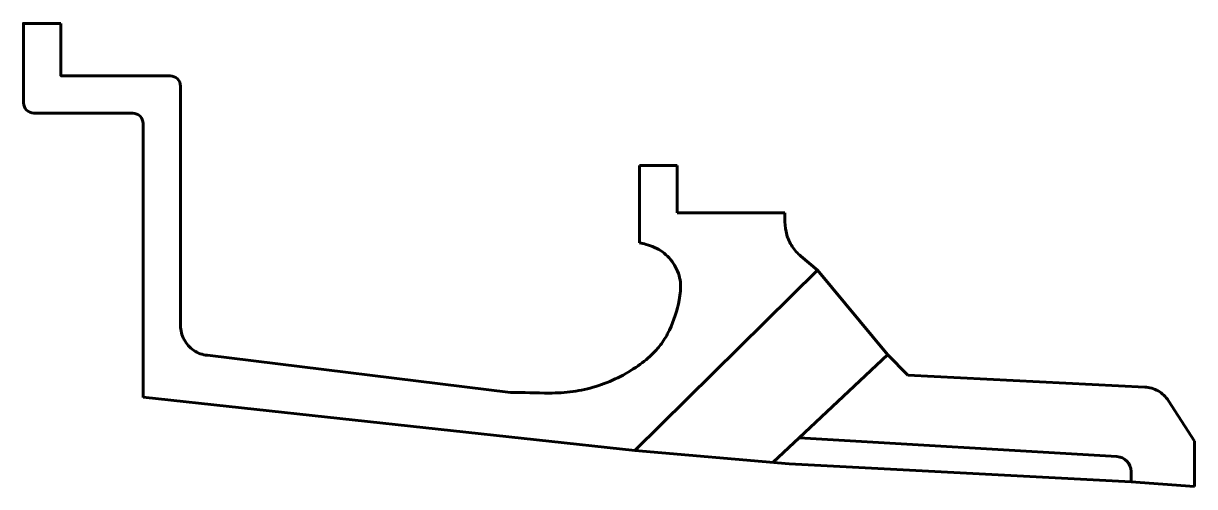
# Model space of a CAD drawing. Header units: millimetres. Extents: x -22 to 56.3, y 369.4 to 400.3.
import ezdxf

# ---------------------------------------------------------------- set-up
doc = ezdxf.new("R2010")
doc.units = ezdxf.units.MM
doc.linetypes.add('K5LT_BASIC', pattern=[0])

msp = doc.modelspace()

# ---------------------------------------------------------------- linework, layer by layer
at = {"color": 150, "linetype": 'K5LT_BASIC', "lineweight": 60, "true_color": 0x0080ff}
for p, q in [((-14.456, 396.842), (-12.456, 396.842)), ((-12.456, 396.842), (-12.156, 396.842)), ((-11.456, 396.142), (-11.456, 380.143)), ((-19.956, 394.342), (-21.256, 394.342)), ((-14.656, 394.342), (-14.956, 394.342)), ((-13.956, 393.342), (-13.956, 393.642)), ((-13.956, 378.343), (-13.956, 393.342)), ((19.203, 385.674), (19.203, 390.837)), ((19.203, 390.837), (21.703, 390.837)), ((21.703, 390.837), (21.703, 387.674)), ((21.703, 387.674), (28.913, 387.674)), ((29.98, 384.775), (31.08, 383.848)), ((29.98, 384.775), (31.08, 383.848)), ((31.08, 383.848), (18.891, 371.801)), ((31.08, 383.848), (35.757, 378.21)), ((-9.665, 378.154), (10.581, 375.674)), ((35.77, 378.196), (29.853, 372.629)), ((35.757, 378.21), (37.12, 376.817)), ((37.12, 376.817), (52.942, 376.036)), ((-13.956, 375.358), (18.891, 371.801)), ((54.525, 375.122), (56.274, 372.408)), ((29.853, 372.629), (28.124, 371.003)), ((51.09, 371.385), (29.853, 372.629)), ((56.274, 372.408), (56.274, 369.378)), ((29.196, 370.91), (18.891, 371.801)), ((29.196, 370.91), (52.031, 369.707)), ((52.031, 369.707), (52.031, 370.387)), ((56.274, 369.378), (52.031, 369.707))]:
    msp.add_line(p, q, dxfattribs=at)
for points in [[(-21.956, 395.042), (-21.956, 400.342), (-19.456, 400.342)], [(-19.456, 400.342), (-19.456, 396.842), (-14.456, 396.842)], [(-14.956, 394.342), (-19.956, 394.342)], [(-13.956, 375.342), (-13.956, 378.343)]]:
    msp.add_lwpolyline(points, dxfattribs=at)
msp.add_arc((51.031, 370.387), 1, 0, 86.64756, dxfattribs=at)
for points in [[(-12.156, 396.842), (-11.978, 396.826), (-11.597, 396.702), (-11.473, 396.32), (-11.456, 396.142)], [(-14.656, 394.342), (-14.478, 394.326), (-14.097, 394.202), (-13.973, 393.82), (-13.956, 393.642)]]:
    msp.add_open_spline(points, degree=3, dxfattribs=at)
for points, knots in [([(-21.956, 395.042), (-21.94, 394.864), (-21.816, 394.483), (-21.434, 394.359), (-21.256, 394.342)], [0, 0, 0, 0, 0.535757, 1.071513, 1.071513, 1.071513, 1.071513]), ([(29.98, 384.775), (29.759, 384.962), (29.37, 385.401), (28.992, 386.198), (28.901, 386.982), (28.907, 387.473), (28.913, 387.674)], [0, 0, 0, 0, 0.867471, 1.734942, 2.602413, 3.207401, 3.207401, 3.207401, 3.207401]), ([(10.581, 375.674), (11.445, 375.678), (12.832, 375.595), (14.752, 375.683), (16.297, 376.036), (17.769, 376.619), (19.055, 377.384), (20.024, 378.167), (20.726, 378.975), (21.395, 380.136), (21.833, 381.535), (22.025, 383.054), (21.602, 384.221), (20.783, 385.142), (19.886, 385.522), (19.351, 385.646), (19.203, 385.674)], [0, 0, 0, 0, 2.591847, 4.168614, 5.745381, 7.322149, 8.898916, 10.217932, 11.041667, 12.096562, 14.212412, 15.411624, 16.610835, 17.810047, 19.009259, 19.460301, 19.460301, 19.460301, 19.460301]), ([(-11.456, 380.143), (-11.464, 379.821), (-11.29, 379.163), (-10.622, 378.422), (-9.987, 378.18), (-9.665, 378.154)], [0, 0, 0, 0, 0.967689, 1.935377, 2.903064, 2.903064, 2.903064, 2.903064]), ([(52.942, 376.036), (53.255, 376.013), (53.887, 375.844), (54.349, 375.381), (54.525, 375.122)], [0, 0, 0, 0, 0.940108, 1.880215, 1.880215, 1.880215, 1.880215])]:
    msp.add_open_spline(points, degree=3, knots=knots, dxfattribs=at)

doc.saveas('drawing.dxf')
